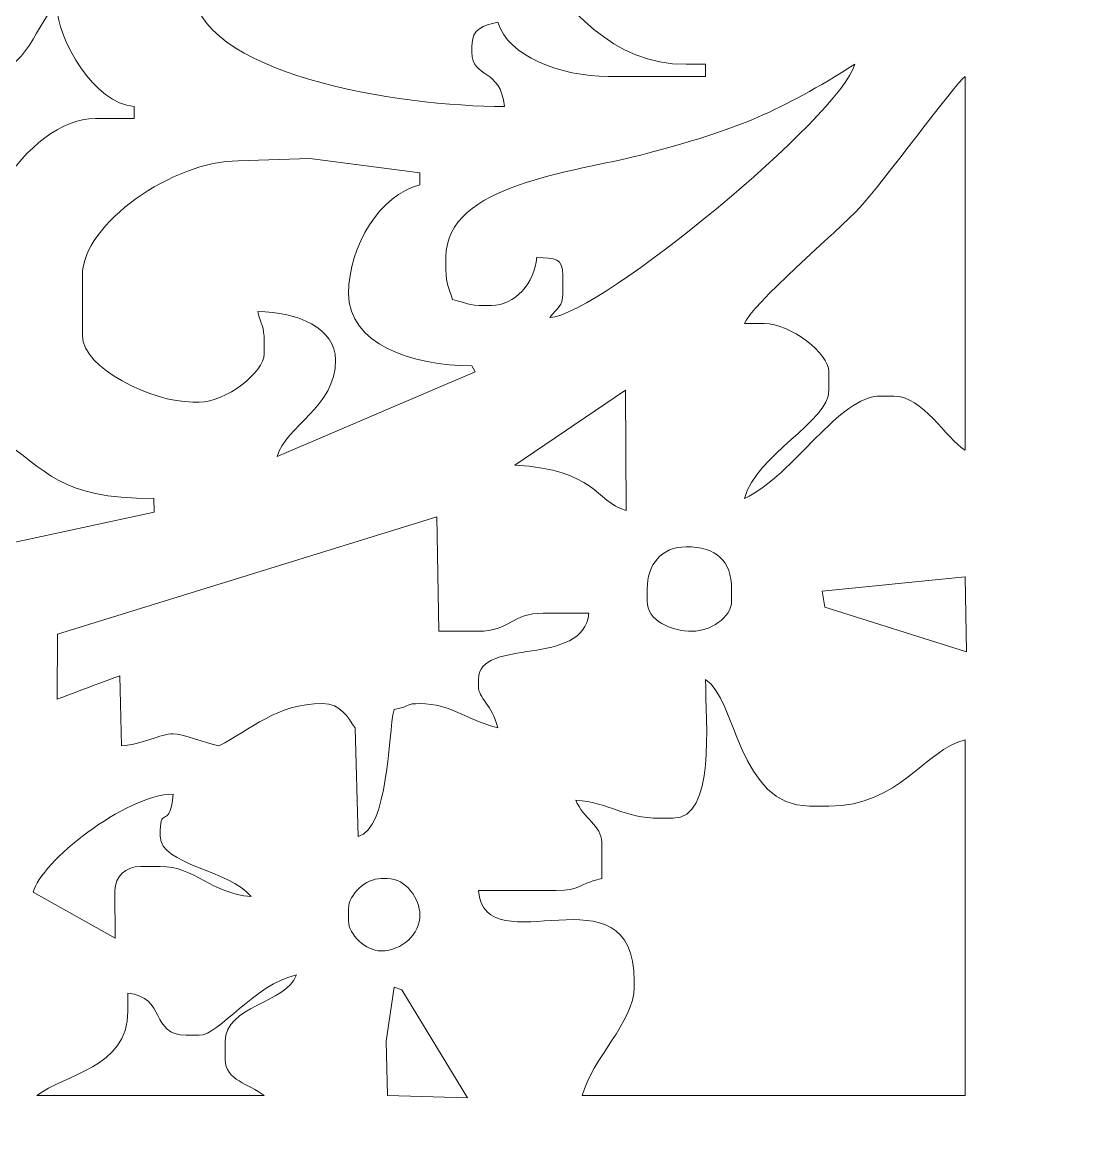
# Model space of a CAD drawing. Header units: millimetres. Extents: x -350 to -130, y -110 to 238.
# Drawn here: x -201.74 to -165.67, y -73.7 to -35.8 of the extents above; entities that cross this region are included whole.
import ezdxf

# ---------------------------------------------------------------- set-up
doc = ezdxf.new("R2010")
doc.units = ezdxf.units.MM
doc.header["$MEASUREMENT"] = 0
doc.layers.add('layer 1', color=7, linetype='Continuous')

msp = doc.modelspace()

# ---------------------------------------------------------------- linework, layer by layer
at = {"layer": 'layer 1', "color": 250, "lineweight": 9}
msp.add_open_spline([(-341.75, 49), (-341.75, 49), (-138.25, 49), (-138.25, 49), (-138.25, 49), (-133.7125, 49), (-130, 45.4225), (-130, 41.05), (-130, 41.05), (-130, 41.05), (-130, -102.05), (-130, -102.05), (-130, -102.05), (-130, -106.4225), (-133.7125, -110), (-138.25, -110), (-138.25, -110), (-138.25, -110), (-341.75, -110), (-341.75, -110), (-341.75, -110), (-346.2875, -110), (-350, -106.4225), (-350, -102.05), (-350, -102.05), (-350, -102.05), (-350, 41.05), (-350, 41.05), (-350, 41.05), (-350, 45.4225), (-346.2875, 49), (-341.75, 49)], degree=3, knots=[0, 0, 0, 0, 0.1111111, 0.1111111, 0.1111111, 0.1111111, 0.2222222, 0.2222222, 0.2222222, 0.2222222, 0.3333333, 0.3333333, 0.3333333, 0.3333333, 0.4444444, 0.4444444, 0.4444444, 0.4444445, 0.5555556, 0.5555556, 0.5555556, 0.5555556, 0.6666667, 0.6666667, 0.6666667, 0.6666667, 0.7777778, 0.7777778, 0.7777778, 0.7777778, 1, 1, 1, 1], dxfattribs=at)
at = {"layer": 'layer 1', "lineweight": 9}
for points, knots in [([(-192.1012, -34.9761), (-192.531, -34.9761), (-192.4976, -34.9111), (-192.7691, -34.7694), (-192.7691, -34.7694), (-192.462, -34.3435), (-192.1012, -34.2328), (-192.1012, -33.7359), (-192.1012, -33.7359), (-192.1012, -33.1012), (-192.3074, -32.4957), (-192.9918, -32.4957), (-192.9918, -32.4957), (-192.9918, -32.4957), (-194.3276, -32.4957), (-194.3276, -32.4957), (-194.3276, -32.4957), (-194.8663, -32.4957), (-195.886, -33.4424), (-195.886, -33.9426), (-195.886, -33.9426), (-195.886, -33.9426), (-195.886, -34.5627), (-195.886, -34.5627), (-195.886, -34.5627), (-195.886, -37.5969), (-188.7478, -38.6968), (-185.1996, -38.6968), (-185.1996, -38.6968), (-185.3198, -37.3549), (-186.3128, -37.7552), (-186.3128, -36.8364), (-186.3128, -36.8364), (-186.3128, -36.8364), (-186.3128, -36.6297), (-186.3128, -36.6297), (-186.3128, -36.6297), (-186.3128, -36.0017), (-185.9266, -35.9279), (-185.4222, -35.8029), (-185.4222, -35.8029), (-185.0887, -36.9625), (-183.2916, -37.6632), (-181.6375, -37.6632), (-181.6375, -37.6632), (-181.6375, -37.6632), (-178.298, -37.6632), (-178.298, -37.6632), (-178.298, -37.6632), (-178.298, -37.6632), (-178.298, -37.2499), (-178.298, -37.2499), (-178.298, -37.2499), (-178.298, -37.2499), (-178.9659, -37.2499), (-178.9659, -37.2499), (-178.9659, -37.2499), (-184.0431, -37.2499), (-185.0166, -29.6018), (-189.8749, -29.6018), (-189.8749, -29.6018), (-189.8749, -29.6018), (-189.8749, -29.1884), (-189.8749, -29.1884), (-189.8749, -29.1884), (-189.8749, -29.1884), (-189.207, -29.1884), (-189.207, -29.1884), (-189.207, -29.1884), (-185.3982, -29.1884), (-184.3672, -21.5403), (-178.298, -21.5403), (-178.298, -21.5403), (-178.298, -21.5403), (-178.298, -21.127), (-178.298, -21.127), (-178.298, -21.127), (-178.298, -21.127), (-181.6375, -21.127), (-181.6375, -21.127), (-181.6375, -21.127), (-183.3923, -21.127), (-185.0518, -21.6991), (-185.4222, -22.9873), (-185.4222, -22.9873), (-185.9266, -22.8623), (-186.3128, -22.7885), (-186.3128, -22.1605), (-186.3128, -22.1605), (-186.3128, -21.0544), (-185.3139, -21.3691), (-185.1996, -20.0934), (-185.1996, -20.0934), (-187.3552, -20.0934), (-189.7887, -20.4963), (-191.4825, -20.8747), (-191.4825, -20.8747), (-194.2727, -21.4979), (-194.9598, -22.8827), (-195.886, -23.194), (-195.886, -23.194), (-195.886, -23.194), (-195.886, -24.8476), (-195.886, -24.8476), (-195.886, -24.8476), (-195.886, -25.5059), (-194.7516, -26.2945), (-193.8823, -26.2945), (-193.8823, -26.2945), (-193.8823, -26.2945), (-192.9918, -26.2945), (-192.9918, -26.2945), (-192.9918, -26.2945), (-192.3074, -26.2945), (-192.1012, -25.689), (-192.1012, -25.0543), (-192.1012, -25.0543), (-192.1012, -24.336), (-192.496, -24.7638), (-192.7691, -23.8141), (-192.7691, -23.8141), (-192.7691, -23.8141), (-191.8786, -23.8141), (-191.8786, -23.8141), (-191.8786, -23.8141), (-190.8017, -23.8141), (-190.0975, -24.4679), (-190.0975, -25.4677), (-190.0975, -25.4677), (-190.0975, -25.4677), (-190.0975, -26.5012), (-190.0975, -26.5012), (-190.0975, -26.5012), (-190.0975, -28.3792), (-191.3664, -28.8368), (-192.9918, -29.1884), (-192.9918, -29.1884), (-192.9918, -29.1884), (-192.9918, -29.6018), (-192.9918, -29.6018), (-192.9918, -29.6018), (-191.3045, -29.6367), (-190.0975, -30.8204), (-190.0975, -32.4957), (-190.0975, -32.4957), (-190.0975, -32.4957), (-190.0975, -33.3225), (-190.0975, -33.3225), (-190.0975, -33.3225), (-190.0975, -34.3223), (-190.8017, -34.9761), (-191.8786, -34.9761), (-191.8786, -34.9761), (-191.8786, -34.9761), (-192.1012, -34.9761), (-192.1012, -34.9761)], [0, 0, 0, 0, 0.025, 0.025, 0.025, 0.025, 0.05, 0.05, 0.05, 0.05, 0.075, 0.075, 0.075, 0.075, 0.1, 0.1, 0.1, 0.1, 0.125, 0.125, 0.125, 0.125, 0.15, 0.15, 0.15, 0.15, 0.175, 0.175, 0.175, 0.175, 0.2, 0.2, 0.2, 0.2, 0.225, 0.225, 0.225, 0.225, 0.25, 0.25, 0.25, 0.25, 0.275, 0.275, 0.275, 0.275, 0.3, 0.3, 0.3, 0.3, 0.325, 0.325, 0.325, 0.325, 0.35, 0.35, 0.35, 0.35, 0.375, 0.375, 0.375, 0.375, 0.4, 0.4, 0.4, 0.4, 0.425, 0.425, 0.425, 0.425, 0.45, 0.45, 0.45, 0.45, 0.475, 0.475, 0.475, 0.475, 0.5, 0.5, 0.5, 0.5, 0.525, 0.525, 0.525, 0.525, 0.55, 0.55, 0.55, 0.55, 0.575, 0.575, 0.575, 0.575, 0.6, 0.6, 0.6, 0.6, 0.625, 0.625, 0.625, 0.625, 0.65, 0.65, 0.65, 0.65, 0.675, 0.675, 0.675, 0.675, 0.7, 0.7, 0.7, 0.7, 0.725, 0.725, 0.725, 0.725, 0.75, 0.75, 0.75, 0.75, 0.775, 0.775, 0.775, 0.775, 0.8, 0.8, 0.8, 0.8, 0.825, 0.825, 0.825, 0.825, 0.85, 0.85, 0.85, 0.85, 0.875, 0.875, 0.875, 0.875, 0.9, 0.9, 0.9, 0.9, 0.925, 0.925, 0.925, 0.925, 0.95, 0.95, 0.95, 0.95, 1, 1, 1, 1]), ([(-207.4629, -43.8643), (-205.2787, -43.9095), (-205.1689, -44.9363), (-203.9008, -45.7247), (-203.9008, -45.7247), (-203.9008, -43.0559), (-201.6047, -39.1102), (-199.2255, -39.1102), (-199.2255, -39.1102), (-199.2255, -39.1102), (-197.8897, -39.1102), (-197.8897, -39.1102), (-197.8897, -39.1102), (-197.8897, -39.1102), (-197.8897, -38.6968), (-197.8897, -38.6968), (-197.8897, -38.6968), (-199.2475, -38.5918), (-200.531, -36.4438), (-200.5613, -35.1828), (-200.5613, -35.1828), (-201.4531, -36.1354), (-201.5241, -37.6632), (-203.4555, -37.6632), (-203.4555, -37.6632), (-204.8163, -37.6632), (-205.9045, -36.2275), (-205.9045, -34.9761), (-205.9045, -34.9761), (-205.9045, -34.1734), (-205.3922, -33.1158), (-204.5687, -33.1158), (-204.5687, -33.1158), (-204.5687, -33.1158), (-203.0103, -33.1158), (-203.0103, -33.1158), (-203.0103, -33.1158), (-203.2253, -32.3679), (-203.7871, -31.8755), (-204.7913, -31.8755), (-204.7913, -31.8755), (-204.7913, -31.8755), (-206.1271, -31.8755), (-206.1271, -31.8755), (-206.1271, -31.8755), (-208.5615, -31.8755), (-211.2477, -35.6553), (-211.2477, -38.0767), (-211.2477, -38.0767), (-211.2477, -38.0767), (-211.2477, -39.5236), (-211.2477, -39.5236), (-211.2477, -39.5236), (-211.2477, -40.9008), (-210.4813, -42.004), (-209.0214, -42.004), (-209.0214, -42.004), (-209.0214, -42.004), (-208.7987, -42.004), (-208.7987, -42.004), (-208.7987, -42.004), (-208.1151, -42.004), (-207.4629, -41.8126), (-207.4629, -41.1772), (-207.4629, -41.1772), (-207.4629, -41.1772), (-207.4629, -40.9705), (-207.4629, -40.9705), (-207.4629, -40.9705), (-207.4629, -40.2831), (-207.8626, -40.3652), (-208.5761, -40.3504), (-208.5761, -40.3504), (-208.4436, -39.8898), (-208.5241, -39.7303), (-207.9082, -39.7303), (-207.9082, -39.7303), (-207.9082, -39.7303), (-207.4629, -39.7303), (-207.4629, -39.7303), (-207.4629, -39.7303), (-206.3141, -39.7303), (-205.6818, -40.5909), (-205.6818, -41.5906), (-205.6818, -41.5906), (-205.6818, -43.1185), (-206.8381, -43.0725), (-207.4629, -43.8643)], [0, 0, 0, 0, 0.0434783, 0.0434783, 0.0434783, 0.0434783, 0.0869565, 0.0869565, 0.0869565, 0.0869565, 0.1304348, 0.1304348, 0.1304348, 0.1304348, 0.173913, 0.173913, 0.173913, 0.1739131, 0.2173913, 0.2173913, 0.2173913, 0.2173913, 0.2608696, 0.2608696, 0.2608696, 0.2608696, 0.3043478, 0.3043478, 0.3043478, 0.3043478, 0.3478261, 0.3478261, 0.3478261, 0.3478261, 0.3913043, 0.3913043, 0.3913043, 0.3913044, 0.4347826, 0.4347826, 0.4347826, 0.4347826, 0.4782609, 0.4782609, 0.4782609, 0.4782609, 0.5217391, 0.5217391, 0.5217391, 0.5217391, 0.5652174, 0.5652174, 0.5652174, 0.5652174, 0.6086957, 0.6086957, 0.6086957, 0.6086957, 0.6521739, 0.6521739, 0.6521739, 0.6521739, 0.6956522, 0.6956522, 0.6956522, 0.6956522, 0.7391304, 0.7391304, 0.7391304, 0.7391304, 0.7826087, 0.7826087, 0.7826087, 0.7826087, 0.826087, 0.826087, 0.826087, 0.826087, 0.8695652, 0.8695652, 0.8695652, 0.8695652, 0.9130435, 0.9130435, 0.9130435, 0.9130435, 1, 1, 1, 1]), ([(-180.5161, -40.3581), (-182.7964, -40.953), (-187.2033, -41.3356), (-187.2033, -43.8643), (-187.2033, -43.8643), (-187.2033, -43.8643), (-187.2033, -44.2778), (-187.2033, -44.2778), (-187.2033, -44.2778), (-187.2033, -44.836), (-187.097, -44.8477), (-186.9807, -45.3113), (-186.9807, -45.3113), (-186.4814, -45.4193), (-186.4688, -45.518), (-185.8675, -45.518), (-185.8675, -45.518), (-185.8675, -45.518), (-185.6449, -45.518), (-185.6449, -45.518), (-185.6449, -45.518), (-184.8322, -45.518), (-184.1648, -44.7383), (-184.0864, -43.8643), (-184.0864, -43.8643), (-183.4579, -43.9129), (-183.1959, -43.8595), (-183.1959, -44.4845), (-183.1959, -44.4845), (-183.1959, -44.4845), (-183.1959, -45.1046), (-183.1959, -45.1046), (-183.1959, -45.1046), (-183.1959, -45.5681), (-183.3721, -45.5583), (-183.6412, -45.9314), (-183.6412, -45.9314), (-181.8504, -45.7931), (-173.6856, -39.0169), (-173.1774, -37.2499), (-173.1774, -37.2499), (-175.7755, -38.8651), (-177.0852, -39.4629), (-180.5161, -40.3581)], [0, 0, 0, 0, 0.0833333, 0.0833333, 0.0833333, 0.0833333, 0.1666667, 0.1666667, 0.1666667, 0.1666667, 0.25, 0.25, 0.25, 0.25, 0.3333333, 0.3333333, 0.3333333, 0.3333333, 0.4166667, 0.4166667, 0.4166667, 0.4166667, 0.5, 0.5, 0.5, 0.5, 0.5833333, 0.5833333, 0.5833333, 0.5833333, 0.6666667, 0.6666667, 0.6666667, 0.6666667, 0.75, 0.75, 0.75, 0.75, 0.8333333, 0.8333333, 0.8333333, 0.8333333, 1, 1, 1, 1]), ([(-176.9622, -52.1325), (-175.218, -51.2816), (-173.747, -48.6185), (-172.2869, -48.6185), (-172.2869, -48.6185), (-172.2869, -48.6185), (-171.8416, -48.6185), (-171.8416, -48.6185), (-171.8416, -48.6185), (-170.8539, -48.6185), (-170.0563, -50.0663), (-169.3926, -50.4789), (-169.3926, -50.4789), (-169.3926, -50.4789), (-169.3926, -37.6632), (-169.3926, -37.6632), (-169.3926, -37.6632), (-169.708, -37.8778), (-172.3084, -41.4042), (-173.009, -42.1603), (-173.009, -42.1603), (-173.7231, -42.9309), (-176.7914, -45.5444), (-176.9622, -46.1381), (-176.9622, -46.1381), (-176.9622, -46.1381), (-176.2943, -46.1381), (-176.2943, -46.1381), (-176.2943, -46.1381), (-175.3783, -46.1381), (-174.0679, -47.1493), (-174.0679, -47.7917), (-174.0679, -47.7917), (-174.0679, -47.7917), (-174.0679, -48.4118), (-174.0679, -48.4118), (-174.0679, -48.4118), (-174.0679, -49.5129), (-176.5857, -50.6321), (-176.9622, -52.1325)], [0, 0, 0, 0, 0.0909091, 0.0909091, 0.0909091, 0.0909091, 0.1818182, 0.1818182, 0.1818182, 0.1818182, 0.2727273, 0.2727273, 0.2727273, 0.2727273, 0.3636364, 0.3636364, 0.3636364, 0.3636364, 0.4545455, 0.4545455, 0.4545455, 0.4545455, 0.5454545, 0.5454545, 0.5454545, 0.5454546, 0.6363636, 0.6363636, 0.6363636, 0.6363636, 0.7272727, 0.7272727, 0.7272727, 0.7272727, 0.8181818, 0.8181818, 0.8181818, 0.8181818, 1, 1, 1, 1]), ([(-193.437, -46.7582), (-193.437, -46.1999), (-193.5433, -46.1883), (-193.6597, -45.7247), (-193.6597, -45.7247), (-192.2869, -45.7247), (-190.9881, -46.3018), (-190.9881, -47.3783), (-190.9881, -47.3783), (-190.9881, -49.0198), (-192.6893, -49.6338), (-192.9918, -50.6856), (-192.9918, -50.6856), (-192.9918, -50.6856), (-186.2046, -47.7883), (-186.2046, -47.7883), (-186.2046, -47.7883), (-186.2046, -47.7883), (-186.3128, -47.585), (-186.3128, -47.585), (-186.3128, -47.585), (-188.3846, -47.585), (-190.5428, -46.8269), (-190.5428, -45.1046), (-190.5428, -45.1046), (-190.5428, -43.4647), (-189.4532, -41.7209), (-188.0938, -41.3839), (-188.0938, -41.3839), (-188.0938, -41.3839), (-188.0938, -40.9705), (-188.0938, -40.9705), (-188.0938, -40.9705), (-188.0938, -40.9705), (-191.868, -40.4777), (-191.868, -40.4777), (-191.868, -40.4777), (-191.868, -40.4777), (-194.3276, -40.5571), (-194.3276, -40.5571), (-194.3276, -40.5571), (-196.535, -40.5571), (-199.6708, -42.7037), (-199.6708, -44.4845), (-199.6708, -44.4845), (-199.6708, -44.4845), (-199.6708, -46.5515), (-199.6708, -46.5515), (-199.6708, -46.5515), (-199.6708, -47.6556), (-197.2925, -48.8252), (-195.886, -48.8252), (-195.886, -48.8252), (-195.886, -48.8252), (-195.6634, -48.8252), (-195.6634, -48.8252), (-195.6634, -48.8252), (-194.7474, -48.8252), (-193.437, -47.814), (-193.437, -47.1716), (-193.437, -47.1716), (-193.437, -47.1716), (-193.437, -46.7582), (-193.437, -46.7582)], [0, 0, 0, 0, 0.0588235, 0.0588235, 0.0588235, 0.0588235, 0.1176471, 0.1176471, 0.1176471, 0.1176471, 0.1764706, 0.1764706, 0.1764706, 0.1764706, 0.2352941, 0.2352941, 0.2352941, 0.2352941, 0.2941176, 0.2941176, 0.2941176, 0.2941177, 0.3529412, 0.3529412, 0.3529412, 0.3529412, 0.4117647, 0.4117647, 0.4117647, 0.4117647, 0.4705882, 0.4705882, 0.4705882, 0.4705882, 0.5294118, 0.5294118, 0.5294118, 0.5294118, 0.5882353, 0.5882353, 0.5882353, 0.5882353, 0.6470588, 0.6470588, 0.6470588, 0.6470588, 0.7058824, 0.7058824, 0.7058824, 0.7058824, 0.7647059, 0.7647059, 0.7647059, 0.7647059, 0.8235294, 0.8235294, 0.8235294, 0.8235294, 0.8823529, 0.8823529, 0.8823529, 0.882353, 1, 1, 1, 1]), ([(-181.0473, -48.4122), (-181.0473, -48.4122), (-184.8441, -50.9856), (-184.8441, -50.9856), (-184.8441, -50.9856), (-182.0255, -51.1554), (-182.1228, -52.2048), (-181.023, -52.5473), (-181.023, -52.5473), (-181.023, -52.5473), (-181.0473, -48.4122), (-181.0473, -48.4122)], [0, 0, 0, 0, 0.25, 0.25, 0.25, 0.25, 0.5, 0.5, 0.5, 0.5, 1, 1, 1, 1]), ([(-197.2218, -52.1325), (-200.5541, -52.1325), (-200.8075, -51.1581), (-202.565, -50.0655), (-202.565, -50.0655), (-202.8058, -52.7518), (-204.144, -52.9036), (-204.5219, -54.1797), (-204.5219, -54.1797), (-204.5219, -54.1797), (-197.2081, -52.6008), (-197.2081, -52.6008), (-197.2081, -52.6008), (-197.2081, -52.6008), (-197.2218, -52.1325), (-197.2218, -52.1325)], [0, 0, 0, 0, 0.2, 0.2, 0.2, 0.2, 0.4, 0.4, 0.4, 0.4, 0.6, 0.6, 0.6, 0.6, 1, 1, 1, 1]), ([(-200.5232, -56.7836), (-200.5232, -56.7836), (-200.5375, -59.0087), (-200.5375, -59.0087), (-200.5375, -59.0087), (-200.5375, -59.0087), (-198.3896, -58.2074), (-198.3896, -58.2074), (-198.3896, -58.2074), (-198.3896, -58.2074), (-198.335, -60.6073), (-198.335, -60.6073), (-198.335, -60.6073), (-197.5415, -60.5461), (-197.0105, -60.194), (-196.5539, -60.194), (-196.5539, -60.194), (-196.2662, -60.194), (-195.423, -60.5149), (-194.9955, -60.6073), (-194.9955, -60.6073), (-193.8739, -60.0564), (-193.0397, -59.1604), (-191.4333, -59.1604), (-191.4333, -59.1604), (-190.8046, -59.1604), (-190.5744, -59.6348), (-190.3202, -59.9873), (-190.3202, -59.9873), (-190.3202, -59.9873), (-190.2147, -63.712), (-190.2147, -63.712), (-190.2147, -63.712), (-189.1707, -63.4782), (-189.1924, -60.1962), (-188.9844, -59.3672), (-188.9844, -59.3672), (-188.3527, -59.2305), (-188.6038, -59.1604), (-188.0938, -59.1604), (-188.0938, -59.1604), (-187.0298, -59.1604), (-186.3705, -59.7821), (-185.4222, -59.9873), (-185.4222, -59.9873), (-185.6313, -59.1539), (-186.0901, -59.0237), (-186.0901, -58.5404), (-186.0901, -58.5404), (-186.0901, -58.5404), (-186.0901, -58.3336), (-186.0901, -58.3336), (-186.0901, -58.3336), (-186.0901, -56.857), (-182.475, -57.9522), (-182.3054, -56.0599), (-182.3054, -56.0599), (-182.3054, -56.0599), (-183.8638, -56.0599), (-183.8638, -56.0599), (-183.8638, -56.0599), (-184.9336, -56.0599), (-185.0204, -56.68), (-186.0901, -56.68), (-186.0901, -56.68), (-186.0901, -56.68), (-187.2033, -56.68), (-187.2033, -56.68), (-187.2033, -56.68), (-187.2033, -56.68), (-187.4417, -56.6836), (-187.4417, -56.6836), (-187.4417, -56.6836), (-187.4417, -56.6836), (-187.5105, -52.7539), (-187.5105, -52.7539), (-187.5105, -52.7539), (-187.5105, -52.7539), (-200.5232, -56.7836), (-200.5232, -56.7836)], [0, 0, 0, 0, 0.047619, 0.047619, 0.047619, 0.0476191, 0.0952381, 0.0952381, 0.0952381, 0.0952381, 0.1428571, 0.1428571, 0.1428571, 0.1428572, 0.1904762, 0.1904762, 0.1904762, 0.1904762, 0.2380952, 0.2380952, 0.2380952, 0.2380952, 0.2857143, 0.2857143, 0.2857143, 0.2857143, 0.3333333, 0.3333333, 0.3333333, 0.3333333, 0.3809524, 0.3809524, 0.3809524, 0.3809524, 0.4285714, 0.4285714, 0.4285714, 0.4285714, 0.4761905, 0.4761905, 0.4761905, 0.4761905, 0.5238095, 0.5238095, 0.5238095, 0.5238095, 0.5714286, 0.5714286, 0.5714286, 0.5714286, 0.6190476, 0.6190476, 0.6190476, 0.6190476, 0.6666667, 0.6666667, 0.6666667, 0.6666667, 0.7142857, 0.7142857, 0.7142857, 0.7142857, 0.7619048, 0.7619048, 0.7619048, 0.7619048, 0.8095238, 0.8095238, 0.8095238, 0.8095238, 0.8571429, 0.8571429, 0.8571429, 0.8571429, 0.9047619, 0.9047619, 0.9047619, 0.9047619, 1, 1, 1, 1]), ([(-177.4074, -55.2331), (-177.4074, -54.2681), (-177.9265, -53.7862), (-178.9659, -53.7862), (-178.9659, -53.7862), (-179.817, -53.7862), (-180.3017, -54.3981), (-180.3017, -55.2331), (-180.3017, -55.2331), (-180.3017, -55.2331), (-180.3017, -55.6465), (-180.3017, -55.6465), (-180.3017, -55.6465), (-180.3017, -56.3147), (-179.4935, -56.68), (-178.7432, -56.68), (-178.7432, -56.68), (-178.1759, -56.68), (-177.4074, -56.2331), (-177.4074, -55.6465), (-177.4074, -55.6465), (-177.4074, -55.6465), (-177.4074, -55.2331), (-177.4074, -55.2331)], [0, 0, 0, 0, 0.1428571, 0.1428571, 0.1428571, 0.1428572, 0.2857143, 0.2857143, 0.2857143, 0.2857143, 0.4285714, 0.4285714, 0.4285714, 0.4285714, 0.5714286, 0.5714286, 0.5714286, 0.5714286, 0.7142857, 0.7142857, 0.7142857, 0.7142857, 1, 1, 1, 1]), ([(-169.3475, -57.3833), (-169.3475, -57.3833), (-169.3926, -54.8197), (-169.3926, -54.8197), (-169.3926, -54.8197), (-169.3926, -54.8197), (-174.3037, -55.311), (-174.3037, -55.311), (-174.3037, -55.311), (-174.3037, -55.311), (-174.2149, -55.8524), (-174.2149, -55.8524), (-174.2149, -55.8524), (-174.2149, -55.8524), (-169.3475, -57.3833), (-169.3475, -57.3833)], [0, 0, 0, 0, 0.2, 0.2, 0.2, 0.2, 0.4, 0.4, 0.4, 0.4, 0.6, 0.6, 0.6, 0.6, 1, 1, 1, 1]), ([(-179.8564, -63.0878), (-179.8564, -63.0878), (-179.4111, -63.0878), (-179.4111, -63.0878), (-179.4111, -63.0878), (-177.9489, -63.0878), (-178.298, -59.835), (-178.298, -58.3336), (-178.298, -58.3336), (-177.2465, -58.9873), (-177.1796, -62.6744), (-174.7358, -62.6744), (-174.7358, -62.6744), (-174.7358, -62.6744), (-174.0679, -62.6744), (-174.0679, -62.6744), (-174.0679, -62.6744), (-171.6508, -62.6744), (-170.7881, -60.7466), (-169.3926, -60.4007), (-169.3926, -60.4007), (-169.3926, -60.4007), (-169.3926, -72.5962), (-169.3926, -72.5962), (-169.3926, -72.5962), (-169.3926, -72.5962), (-182.528, -72.5962), (-182.528, -72.5962), (-182.528, -72.5962), (-182.2177, -71.3597), (-180.7469, -70.0718), (-180.7469, -68.8755), (-180.7469, -68.8755), (-180.7469, -68.8755), (-180.7469, -68.6688), (-180.7469, -68.6688), (-180.7469, -68.6688), (-180.7469, -64.5821), (-185.8529, -68.2149), (-186.0901, -65.5683), (-186.0901, -65.5683), (-186.0901, -65.5683), (-183.4185, -65.5683), (-183.4185, -65.5683), (-183.4185, -65.5683), (-182.6098, -65.5683), (-182.6376, -65.323), (-181.8601, -65.1548), (-181.8601, -65.1548), (-181.8601, -65.1548), (-181.8601, -63.9146), (-181.8601, -63.9146), (-181.8601, -63.9146), (-181.8601, -63.3279), (-182.4964, -63.1198), (-182.7506, -62.4677), (-182.7506, -62.4677), (-181.5528, -62.5603), (-181.1274, -63.0878), (-179.8564, -63.0878)], [0, 0, 0, 0, 0.125, 0.125, 0.125, 0.125, 0.1875, 0.1875, 0.1875, 0.1875, 0.25, 0.25, 0.25, 0.25, 0.3125, 0.3125, 0.3125, 0.3125, 0.375, 0.375, 0.375, 0.375, 0.4375, 0.4375, 0.4375, 0.4375, 0.5, 0.5, 0.5, 0.5, 0.5625, 0.5625, 0.5625, 0.5625, 0.625, 0.625, 0.625, 0.625, 0.6875, 0.6875, 0.6875, 0.6875, 0.75, 0.75, 0.75, 0.75, 0.8125, 0.8125, 0.8125, 0.8125, 0.875, 0.875, 0.875, 0.875, 0.9375, 0.9375, 0.9375, 0.9375, 1, 1, 1, 1]), ([(-198.5409, -67.1961), (-198.5409, -67.1961), (-198.5576, -65.5683), (-198.5576, -65.5683), (-198.5576, -65.5683), (-198.5576, -65.0844), (-198.1882, -64.7414), (-197.6671, -64.7414), (-197.6671, -64.7414), (-197.6671, -64.7414), (-196.9992, -64.7414), (-196.9992, -64.7414), (-196.9992, -64.7414), (-195.8143, -64.7414), (-195.2542, -65.669), (-193.8823, -65.775), (-193.8823, -65.775), (-194.6206, -64.8394), (-196.9992, -64.7026), (-196.9992, -63.7079), (-196.9992, -63.7079), (-196.9992, -63.7079), (-196.9992, -63.5012), (-196.9992, -63.5012), (-196.9992, -63.5012), (-196.9992, -62.6921), (-196.663, -63.4784), (-196.5539, -62.261), (-196.5539, -62.261), (-198.2101, -62.2952), (-201.1113, -64.5909), (-201.3562, -65.627), (-201.3562, -65.627), (-201.3562, -65.627), (-198.5409, -67.1961), (-198.5409, -67.1961)], [0, 0, 0, 0, 0.1, 0.1, 0.1, 0.1, 0.2, 0.2, 0.2, 0.2, 0.3, 0.3, 0.3, 0.3, 0.4, 0.4, 0.4, 0.4, 0.5, 0.5, 0.5, 0.5, 0.6, 0.6, 0.6, 0.6, 0.7, 0.7, 0.7, 0.7, 0.8, 0.8, 0.8, 0.8, 1, 1, 1, 1]), ([(-189.207, -65.1548), (-189.207, -65.1548), (-189.4296, -65.1548), (-189.4296, -65.1548), (-189.4296, -65.1548), (-189.9488, -65.1548), (-190.5428, -65.7064), (-190.5428, -66.1883), (-190.5428, -66.1883), (-190.5428, -66.1883), (-190.5428, -66.6018), (-190.5428, -66.6018), (-190.5428, -66.6018), (-190.5428, -67.0838), (-189.9488, -67.6353), (-189.4296, -67.6353), (-189.4296, -67.6353), (-188.7097, -67.6353), (-188.0938, -67.0636), (-188.0938, -66.3951), (-188.0938, -66.3951), (-188.0938, -65.8683), (-188.5752, -65.1548), (-189.207, -65.1548)], [0, 0, 0, 0, 0.1428571, 0.1428571, 0.1428571, 0.1428572, 0.2857143, 0.2857143, 0.2857143, 0.2857143, 0.4285714, 0.4285714, 0.4285714, 0.4285714, 0.5714286, 0.5714286, 0.5714286, 0.5714286, 0.7142857, 0.7142857, 0.7142857, 0.7142857, 1, 1, 1, 1]), ([(-196.1086, -70.5292), (-197.355, -70.5292), (-196.7867, -69.2169), (-198.1123, -69.0822), (-198.1123, -69.0822), (-198.1123, -69.0822), (-198.1123, -69.7024), (-198.1123, -69.7024), (-198.1123, -69.7024), (-198.1123, -71.666), (-200.3162, -71.8594), (-201.2292, -72.5962), (-201.2292, -72.5962), (-201.2292, -72.5962), (-193.437, -72.5962), (-193.437, -72.5962), (-193.437, -72.5962), (-193.9539, -72.1791), (-194.7728, -72.0835), (-194.7728, -71.356), (-194.7728, -71.356), (-194.7728, -71.356), (-194.7728, -70.7358), (-194.7728, -70.7358), (-194.7728, -70.7358), (-194.7728, -69.518), (-192.7075, -69.4461), (-192.3239, -68.4621), (-192.3239, -68.4621), (-193.7821, -68.7775), (-194.9803, -70.5292), (-195.6634, -70.5292), (-195.6634, -70.5292), (-195.6634, -70.5292), (-196.1086, -70.5292), (-196.1086, -70.5292)], [0, 0, 0, 0, 0.1, 0.1, 0.1, 0.1, 0.2, 0.2, 0.2, 0.2, 0.3, 0.3, 0.3, 0.3, 0.4, 0.4, 0.4, 0.4, 0.5, 0.5, 0.5, 0.5, 0.6, 0.6, 0.6, 0.6, 0.7, 0.7, 0.7, 0.7, 0.8, 0.8, 0.8, 0.8, 1, 1, 1, 1]), ([(-188.7174, -68.9691), (-188.7174, -68.9691), (-188.9844, -68.8755), (-188.9844, -68.8755), (-188.9844, -68.8755), (-188.9844, -68.8755), (-189.2564, -70.729), (-189.2564, -70.729), (-189.2564, -70.729), (-189.2564, -70.729), (-189.207, -72.5962), (-189.207, -72.5962), (-189.207, -72.5962), (-189.207, -72.5962), (-186.4623, -72.6746), (-186.4623, -72.6746), (-186.4623, -72.6746), (-186.4623, -72.6746), (-188.7174, -68.9691), (-188.7174, -68.9691)], [0, 0, 0, 0, 0.1666667, 0.1666667, 0.1666667, 0.1666667, 0.3333333, 0.3333333, 0.3333333, 0.3333333, 0.5, 0.5, 0.5, 0.5, 0.6666667, 0.6666667, 0.6666667, 0.6666667, 1, 1, 1, 1])]:
    msp.add_open_spline(points, degree=3, knots=knots, dxfattribs=at)

doc.saveas('drawing.dxf')
